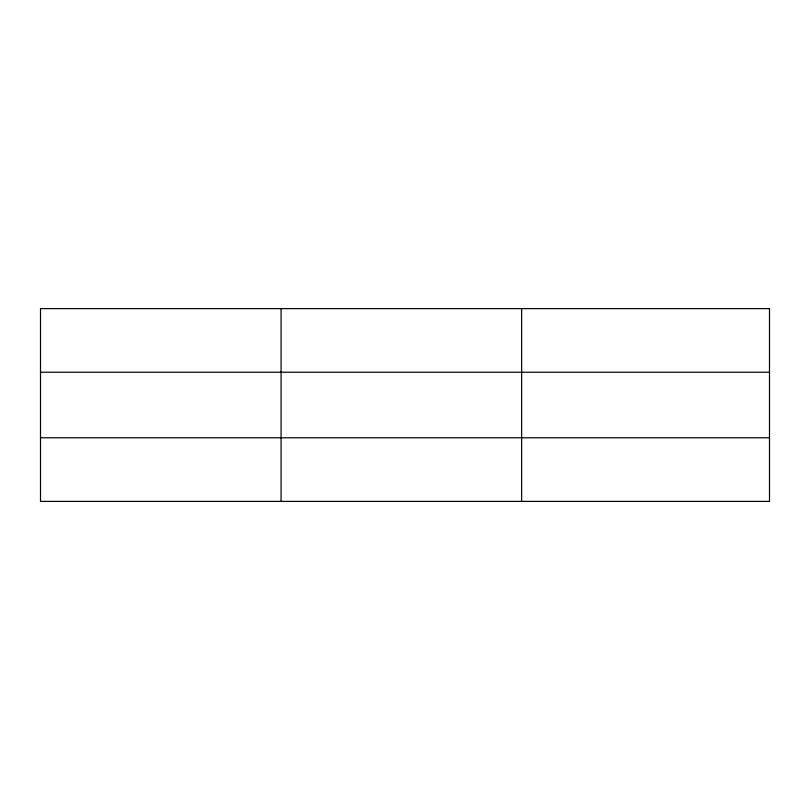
<?xml version="1.0" encoding="UTF-8"?>
<svg xmlns="http://www.w3.org/2000/svg" width="810" height="810" viewBox="0 0 810 810"><rect width="100%" height="100%" fill="white"/><g stroke="black" fill="none" stroke-linecap="round" stroke-linejoin="round"><path stroke-width="1.21" d="M281.07 308.61L281.07 501.39M521.64 308.61L521.64 501.39M40.5 372.225L769.5 372.225M40.5 437.775L769.5 437.775M769.5 308.61L769.5 501.39L40.5 501.39L40.5 308.61L769.5 308.61"/></g></svg>
